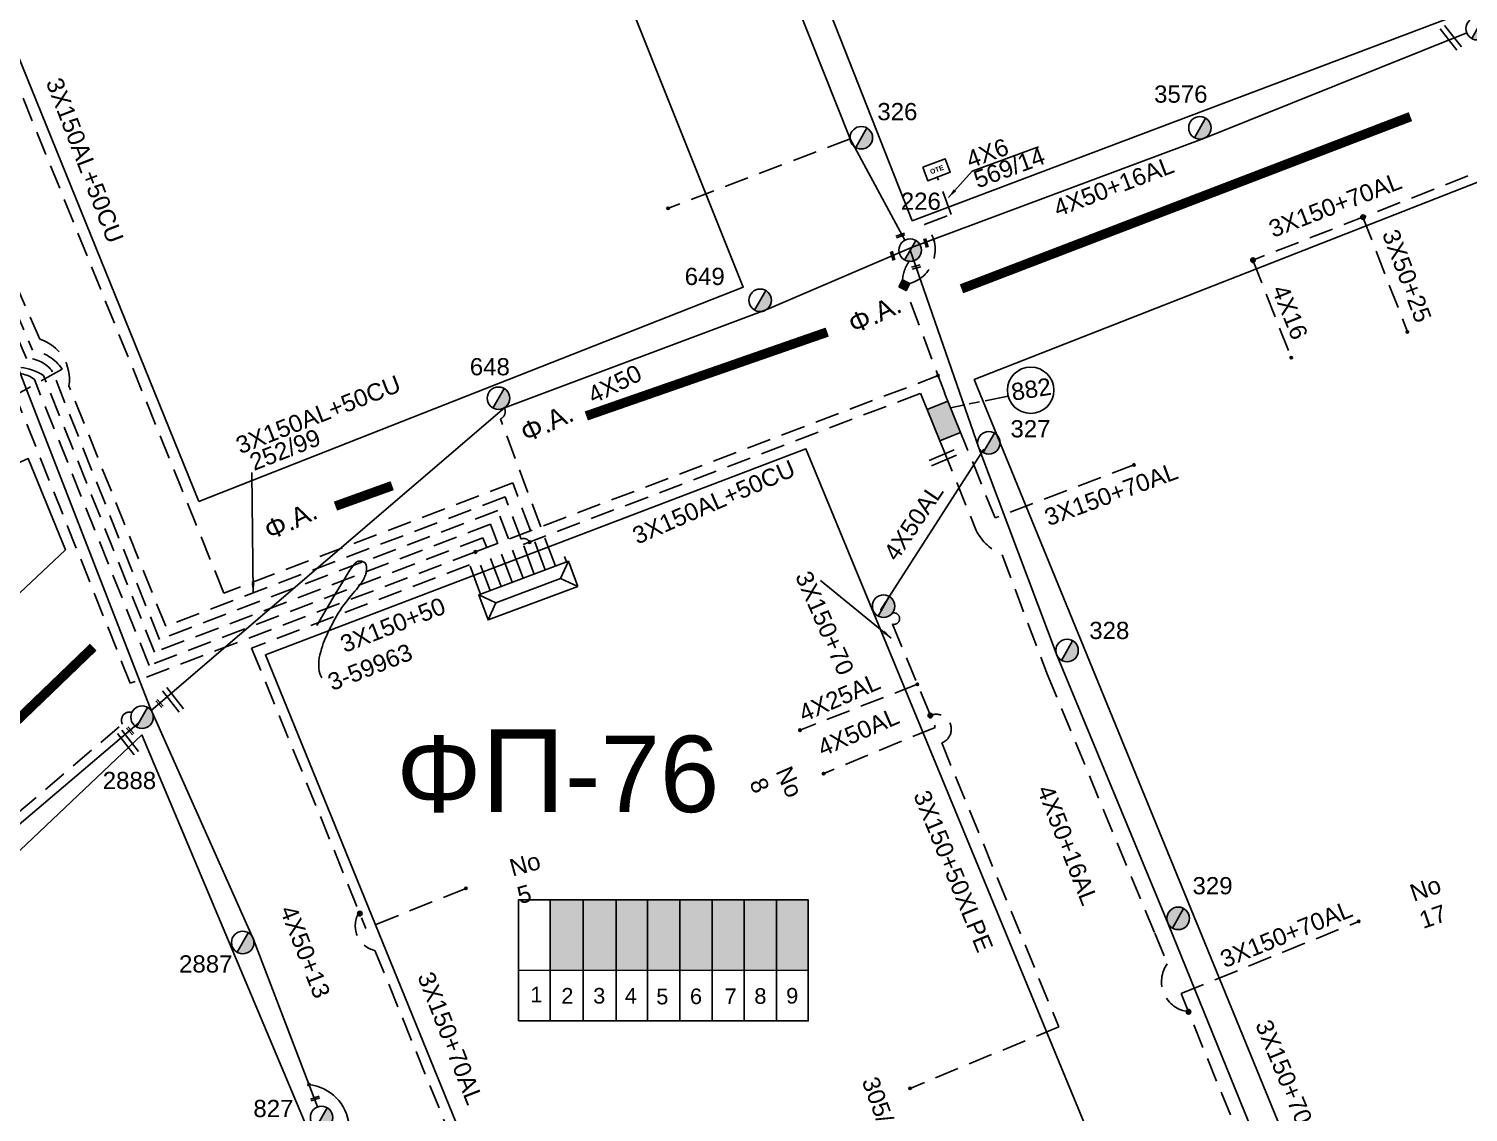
# Model space of a CAD drawing. Header units: millimetres. Extents: x 771 to 3391, y 686 to 1835.
# Drawn here: x 2489.1 to 2639.8, y 1271.5 to 1384.9 of the extents above; entities that cross this region are included whole.
import ezdxf

# ---------------------------------------------------------------- set-up
doc = ezdxf.new("R2010")
doc.units = ezdxf.units.MM
doc.linetypes.add('DASHED', pattern=[19.05, 12.7, -6.35])
for name, color, linetype in [('Link Box 4 Διευθύνσεων', 7, 'Continuous'), ('Pillar OTE', 7, 'Continuous'), ('Άγνωστα', 7, 'Continuous'), ('Γυμνά εναέρια ΧΤ (3Φ)   4x50CU', 7, 'Continuous'), ('Γυμνά εναέρια ΧΤ και ΦΟΠ (3Φ)   4x50+16AL', 7, 'Continuous'), ('Εναέρια παροχή ΧΤ 4x16', 7, 'SYN_LINE'), ('Επιγραφές - Σχήματα', 7, 'Continuous'), ('Καλώδια ΧΤ   3x150+50CU', 7, 'DASHED'), ('Καλώδια ΧΤ   3x150+70AL', 7, 'DASHED'), ('Καλώδια ΧΤ   3x150AL+50CU', 7, 'DASHED'), ('Μηχανική τομή', 7, 'Continuous'), ('Στύλος Ξύλινος', 7, 'Continuous'), ('Στύλος Ξύλινος @ 1', 7, 'Continuous'), ('Στύλος ΦΜ', 7, 'Continuous'), ('Στύλος ΦΜ @ 1', 7, 'Continuous'), ('Συνδέσεις', 7, 'Continuous'), ('Τομή', 7, 'Continuous'), ('Υποσταθμός πόλεως', 7, 'Continuous'), ('Υπόβαθρο ΔΕΗ', 7, 'Continuous'), ('Υπόγεια καλώδια Παροχών ΧΤ   4x16AL', 7, 'DASHED'), ('Υπόγεια καλώδια Παροχών ΧΤ   4x50AL', 7, 'DASHED'), ('Υπόγεια καλώδια Παροχών ΧΤ   4x6', 7, 'DASHED')]:
    doc.layers.add(name, color=color, linetype=linetype)
doc.styles.get("Standard").update_dxf_attribs({"font": 'ARIAL.TTF'})
doc.linetypes.add('SYN_LINE', pattern='A,0.5,-0.0001,["/\\/\\/\\/",Standard,S=0.1,R=0,X=0,Y=-0.05],-0.25', length=0.7501)
doc.dimstyles.new('ISO-25', dxfattribs={"dimtxt": 2.5, "dimasz": 2.5, "dimexe": 1.25, "dimexo": 0.625, "dimtad": 1, "dimtxsty": 'Standard', "dimcen": 2.5, "dimadec": 0, "dimazin": 0, "dimtfac": 1, "dimtmove": 0, "dimatfit": 3, "dimfxl": 1, "dimarcsym": 0})

# ---------------------------------------------------------------- blocks, each defined once
blk = doc.blocks.new('LINK BOX 4 ΑΝΑΧΩΡΗΣΕΩΝ')
at = {"layer": 'Link Box 4 Διευθύνσεων', "ltscale": 40}
blk.add_hatch(color=256, dxfattribs=at).paths.add_polyline_path([(-3.54, 0), (-3.54, -4.67), (3.54, -4.67), (3.54, 0)])
for p, q in [((-3.54, 0), (-5.33, 0)), ((5.33, 0), (3.54, 0)), ((-3.54, -4.67), (-5.33, -4.67)), ((5.33, -4.67), (3.54, -4.67))]:
    blk.add_line(p, q, dxfattribs=at)
blk.add_lwpolyline([(-3.54, -4.67), (-3.54, 0), (3.54, 0), (3.54, -4.67)], close=True, dxfattribs=at)
blk = doc.blocks.new('ΥΠΑΡΧΩΝ ΤΣΙΜΕΝΤΕΝΙΟΣ ΣΤΥΛΟΣ')
at = {"layer": 'Στύλος ΦΜ'}
blk.add_hatch(color=7, dxfattribs=at).paths.add_polyline_path([(-1.29, -2.28, 0.574793), (2.62, 0, 0.268822), (1.3, 2.27)])
at = {"layer": 'Στύλος ΦΜ', "color": 7}
blk.add_line((-1.29, -2.28), (1.3, 2.27), dxfattribs=at)
blk.add_circle((0, 0), 2.62, dxfattribs=at)
at = {"layer": 'Στύλος ΦΜ', "flags": 4}
for tag, p in [('ΑΡΙΘΜΟΣ', (-4.68, 8.05)), ('ΤΥΠΟΣ', (-4.91, 3.03))]:
    blk.add_attdef(tag, p, '', height=4, dxfattribs=at)
blk = doc.blocks.new('ΥΠΟΣΤΑΘΜΟΣ ΠΟΛΕΩΣ 9 ΑΝΑΧΩΡΗΣΕΩΝ')
at = {"layer": 'Υποσταθμός πόλεως', "ltscale": 40}
for p, q in [((-9.63, -2.82), (-9.63, -4)), ((-7.12, -2.82), (-7.12, -4)), ((-4.84, -2.82), (-4.84, -4)), ((-2.36, -2.82), (-2.36, -4)), ((0.09, -2.82), (0.09, -4)), ((2.55, -2.82), (2.55, -4)), ((5.02, -2.82), (5.02, -4)), ((7.48, -2.82), (7.48, -4)), ((9.61, -2.82), (9.61, -4))]:
    blk.add_line(p, q, dxfattribs=at)
blk.add_lwpolyline([(-10.02, 2.82), (10.02, 2.82), (10.02, -2.82), (-10.02, -2.82)], close=True, dxfattribs=at)
for points in [[(-7.21, 0), (-10.02, 2.82)], [(-10.02, -2.82), (-7.21, 0)], [(-7.21, 0), (7.21, 0)], [(7.21, 0), (10.02, 2.82)], [(10.02, -2.82), (7.21, 0)]]:
    blk.add_lwpolyline(points, dxfattribs=at)
at = {"layer": 'Υποσταθμός πόλεως', "linetype": 'SYN_LINE', "ltscale": 40, "flags": 1}
for tag, p in [('ΜΕΤΑΣΧΗΜΑΤΙΣΜΟΣ', (10.79, 1.71)), ('ΙΣΧΥΣ', (10.77, -1.08)), ('ΑΡΙΘΜΟΣ', (10.89, -3.8))]:
    blk.add_attdef(tag, p, '', height=1.8, dxfattribs=at)
blk = doc.blocks.new('_ΣΥΝΔΕΣΗ')
at = {"layer": 'Συνδέσεις', "linetype": 'SYN_LINE', "ltscale": 40}
blk.add_hatch(color=256, dxfattribs=at).paths.add_polyline_path([(0.5, -0.01, 1), (-0.5, -0.01, 1)])
at = {"layer": 'Συνδέσεις'}
blk.add_circle((0, -0.01), 0.5, dxfattribs=at)
blk = doc.blocks.new('ΜΗΧΑΝΙΚΗ ΤΟΜΗ')
at = {"layer": 'Μηχανική τομή', "ltscale": 40}
for p, q in [((-1.89, 0.78), (1.89, 0.78)), ((1.89, 0), (-1.89, 0))]:
    blk.add_line(p, q, dxfattribs=at)
blk = doc.blocks.new('ΤΟΜΗ')
at = {"layer": 'Τομή', "ltscale": 40}
for p, q in [((-5.68, 0), (5.68, 0)), ((5.68, -2.33), (-5.68, -2.33))]:
    blk.add_line(p, q, dxfattribs=at)
blk = doc.blocks.new('ΥΠΑΡΧΩΝ ΞΥΛΙΝΟΣ ΣΤΥΛΟΣ')
at = {"layer": 'Στύλος Ξύλινος'}
h = blk.add_hatch(color=7, dxfattribs=at)
h.paths.add_polyline_path([(-2.62, 0, 0.270008), (-1.29, -2.28), (1.3, 2.27, 0.576266)])
h.paths.add_polyline_path([(-1.29, -2.28, 0.574793), (2.62, 0, 0.268822), (1.3, 2.27)])
at = {"layer": 'Στύλος Ξύλινος', "color": 7}
blk.add_line((-1.29, -2.28), (1.3, 2.27), dxfattribs=at)
blk.add_circle((0, 0), 2.62, dxfattribs=at)
at = {"layer": 'Στύλος Ξύλινος', "flags": 4}
for tag, p in [('ΑΡΙΘΜΟΣ', (-4.91, 8.6)), ('ΤΥΠΟΣ', (-4.85, 3.39))]:
    blk.add_attdef(tag, p, '', height=4, dxfattribs=at)
blk = doc.blocks.new('TSONTA XT1')
at = {"ltscale": 40}
h = blk.add_hatch(color=256, dxfattribs=at)
h.dxf.hatch_style = 1
h.paths.add_polyline_path([(595.96, 2487.66), (597.07, 2488.77), (595.96, 2489.87), (594.85, 2488.77)])
blk.add_lwpolyline([(594.85, 2488.77), (595.96, 2489.87), (597.07, 2488.77), (595.96, 2487.66)], close=True, dxfattribs=at)
blk = doc.blocks.new('PILLAR ΟΤΕ')
at = {"layer": 'Pillar OTE', "ltscale": 40}
blk.add_lwpolyline([(-3.31, 2.02), (3.39, 2.02), (3.39, -1.99), (-3.31, -1.99)], close=True, dxfattribs=at)
at = {"layer": 'Pillar OTE', "insert": (-1.81, 0.71), "char_height": 1.3575, "width": 109.961, "attachment_point": 1}
blk.add_mtext('{\\fArial|b1|i0|c161|p34;OTE}', dxfattribs=at)

msp = doc.modelspace()

# ---------------------------------------------------------------- hatches: boundary and pattern name
at = {"layer": 'Καλώδια ΧΤ   3x150+50CU', "linetype": 'DASHED', "ltscale": 0.2}
h = msp.add_hatch(color=5, dxfattribs=at)
h.dxf.hatch_style = 1
h.paths.add_polyline_path([(2547.16578, 1293.72154), (2543.7259, 1293.72176), (2543.72544, 1286.36117), (2547.16531, 1286.35783)])
h = msp.add_hatch(color=6, dxfattribs=at)
h.dxf.hatch_style = 1
h.paths.add_polyline_path([(2550.60534, 1293.72133), (2547.16578, 1293.72154), (2547.16531, 1286.35783), (2550.60488, 1286.35449)])
h = msp.add_hatch(color=30, dxfattribs=at)
h.dxf.hatch_style = 1
h.paths.add_polyline_path([(2553.9029, 1293.72112), (2550.60534, 1293.72133), (2550.60488, 1286.35449), (2553.90244, 1286.35128)])
h = msp.add_hatch(color=85, dxfattribs=at)
h.dxf.hatch_style = 1
h.paths.add_polyline_path([(2557.2889, 1293.72091), (2553.9029, 1293.72112), (2553.90244, 1286.35128), (2557.28844, 1286.348)])
h = msp.add_hatch(color=62, dxfattribs=at)
h.dxf.hatch_style = 1
h.paths.add_polyline_path([(2560.68554, 1293.7207), (2557.2889, 1293.72091), (2557.28844, 1286.348), (2560.68508, 1286.3447)])
h = msp.add_hatch(color=133, dxfattribs=at)
h.dxf.hatch_style = 1
h.paths.add_polyline_path([(2564.02259, 1293.72049), (2560.68554, 1293.7207), (2560.68508, 1286.3447), (2564.02213, 1286.34146)])
h = msp.add_hatch(color=2, dxfattribs=at)
h.dxf.hatch_style = 1
h.paths.add_polyline_path([(2567.41097, 1293.72028), (2564.02259, 1293.72049), (2564.02213, 1286.34146), (2567.4105, 1286.33817)])
h = msp.add_hatch(color=151, dxfattribs=at)
h.dxf.hatch_style = 1
h.paths.add_polyline_path([(2570.73107, 1293.72007), (2567.41097, 1293.72028), (2567.4105, 1286.33817), (2570.7306, 1286.33494)])

# ---------------------------------------------------------------- linework, layer by layer
at = {"color": 85, "const_width": 1}
for points in [[(2586.76173, 1357.66412), (2633.75023, 1375.67998)], [(2547.49622, 1344.3637), (2572.71632, 1353.13968)], [(2521.2412, 1334.92512), (2527.18029, 1337.06696)], [(2480.13988, 1305.01309), (2495.89225, 1320.16938)]]:
    msp.add_lwpolyline(points, dxfattribs=at)
at = {"layer": 'Pillar OTE', "ltscale": 40}
for points in [[(2540.3972, 1281.08168), (2540.39799, 1293.72197), (2570.73107, 1293.72007), (2570.73027, 1281.05232), (2540.3972, 1281.08261)], [(2543.72511, 1281.07928), (2543.7259, 1293.72176)], [(2547.16498, 1281.07585), (2547.16578, 1293.72154)], [(2550.60455, 1281.07241), (2550.60534, 1293.72133)], [(2553.90211, 1281.06912), (2553.9029, 1293.72112)], [(2557.28811, 1281.06574), (2557.2889, 1293.72091)], [(2560.68475, 1281.06235), (2560.68554, 1293.7207)], [(2564.0218, 1281.05901), (2564.02259, 1293.72049)], [(2567.41017, 1281.05563), (2567.41097, 1293.72028)], [(2540.39753, 1286.3644), (2570.7306, 1286.33494)]]:
    msp.add_lwpolyline(points, dxfattribs=at)
at = {"layer": 'Άγνωστα', "color": 2, "linetype": 'DASHED', "ltscale": 0.2}
msp.add_lwpolyline([(2575.09948, 1373.34377), (2555.98205, 1366.06858)], dxfattribs=at)
at = {"layer": 'Άγνωστα', "color": 151, "linetype": 'DASHED', "ltscale": 0.2}
msp.add_lwpolyline([(2628.78412, 1365.16858), (2633.44256, 1353.14852)], dxfattribs=at)
at = {"layer": 'Άγνωστα'}
msp.add_lwpolyline([(2519.29545, 1322.44458), (2520.37616, 1324.28584), (2521.22439, 1325.71944), (2521.87158, 1326.80011), (2522.34913, 1327.58261), (2522.68846, 1328.12166), (2522.92099, 1328.472), (2523.07814, 1328.68837), (2523.19133, 1328.8255), (2523.28708, 1328.92944), (2523.37241, 1329.01134), (2523.44945, 1329.07367), (2523.52031, 1329.1189), (2523.58712, 1329.14948), (2523.652, 1329.16788), (2523.71709, 1329.17657), (2523.78451, 1329.17801), (2523.85573, 1329.17418), (2523.92972, 1329.16522), (2524.00477, 1329.15078), (2524.0792, 1329.13052), (2524.15131, 1329.1041), (2524.21942, 1329.07117), (2524.28182, 1329.03139), (2524.33684, 1328.98441), (2524.38315, 1328.93002), (2524.42094, 1328.8685), (2524.45076, 1328.80027), (2524.47318, 1328.72573), (2524.48876, 1328.64529), (2524.49805, 1328.55937), (2524.50162, 1328.46837), (2524.50002, 1328.37271), (2524.49363, 1328.27273), (2524.48205, 1328.16856), (2524.46471, 1328.06028), (2524.44102, 1327.94795), (2524.4104, 1327.83164), (2524.37228, 1327.71142), (2524.32607, 1327.58736), (2524.2712, 1327.45953), (2524.20706, 1327.32781), (2524.13294, 1327.1914), (2524.04813, 1327.04929), (2523.9519, 1326.90051), (2523.84352, 1326.74404), (2523.72227, 1326.5789), (2523.58743, 1326.40409), (2523.43827, 1326.21863), (2523.2746, 1326.02166), (2523.09841, 1325.81296), (2522.91224, 1325.59245), (2522.7186, 1325.36006), (2522.52003, 1325.11571), (2522.31906, 1324.85932), (2522.1182, 1324.59081), (2521.92, 1324.31011), (2521.72664, 1324.01767), (2521.53894, 1323.71606), (2521.3574, 1323.40839), (2521.18251, 1323.09776), (2521.01474, 1322.78728), (2520.85459, 1322.48003), (2520.70256, 1322.17914), (2520.55911, 1321.88769), (2520.42459, 1321.60766), (2520.29867, 1321.33644), (2520.18088, 1321.07031), (2520.07074, 1320.80552), (2519.96778, 1320.53835), (2519.87151, 1320.26505), (2519.78146, 1319.9819), (2519.69716, 1319.68515), (2519.61935, 1319.37223), (2519.55375, 1319.04512), (2519.5073, 1318.70699), (2519.48693, 1318.36099), (2519.4996, 1318.01026), (2519.55223, 1317.65796), (2519.65178, 1317.30724), (2519.80518, 1316.96125)], dxfattribs=at)
at = {"layer": 'Άγνωστα', "color": 30, "linetype": 'DASHED', "ltscale": 0.2}
msp.add_lwpolyline([(2582.14868, 1316.29552), (2569.77938, 1311.4568)], dxfattribs=at)
at = {"layer": 'Γυμνά εναέρια ΧΤ (3Φ)   4x50CU', "color": 30, "linetype": 'Continuous', "ltscale": 0.2}
msp.add_lwpolyline([(2589.08481, 1340.89205), (2578.30062, 1324.03153)], dxfattribs=at)
at = {"layer": 'Γυμνά εναέρια ΧΤ και ΦΟΠ (3Φ)   4x50+16AL', "color": 2, "linetype": 'Continuous', "ltscale": 0.2}
msp.add_lwpolyline([(2602.96481, 1476.95556), (2576.59867, 1471.60622), (2541.80689, 1461.34522), (2545.38296, 1449.77876), (2553.53877, 1427.87228), (2563.96207, 1401.44219), (2575.09948, 1373.34377), (2580.82698, 1362.74188)], dxfattribs=at)
at = {"layer": 'Γυμνά εναέρια ΧΤ και ΦΟΠ (3Φ)   4x50+16AL', "color": 1, "linetype": 'Continuous', "ltscale": 0.2}
msp.add_lwpolyline([(2469.48022, 1392.45153), (2487.34351, 1351.18119), (2501.77378, 1314.00973), (2512.67454, 1289.56274), (2519.37069, 1272.05904)], dxfattribs=at)
at = {"layer": 'Γυμνά εναέρια ΧΤ και ΦΟΠ (3Φ)   4x50+16AL', "color": 30, "linetype": 'Continuous', "ltscale": 0.2}
for points in [[(2501.95903, 1313.52571), (2538.92125, 1345.21245), (2566.38316, 1355.50503), (2581.54216, 1361.97295), (2612.2137, 1373.43632), (2639.65175, 1384.45107)], [(2581.38905, 1361.70436), (2588.57234, 1341.01778), (2596.76646, 1319.26707), (2608.39651, 1291.22922), (2620.52943, 1261.33935), (2631.34436, 1237.70586)]]:
    msp.add_lwpolyline(points, dxfattribs=at)
at = {"layer": 'Γυμνά εναέρια ΧΤ και ΦΟΠ (3Φ)   4x50+16AL', "color": 151, "linetype": 'Continuous', "ltscale": 0.2}
msp.add_lwpolyline([(2405.45113, 1222.98994), (2430.75368, 1247.96206), (2457.80628, 1273.70047), (2479.93959, 1294.6663), (2500.6861, 1312.28944)], dxfattribs=at)
at = {"layer": 'Καλώδια ΧΤ   3x150+50CU', "color": 85, "linetype": 'DASHED', "ltscale": 0.2}
msp.add_lwpolyline([(2542.98637, 1328.80733), (2539.79315, 1337.35611), (2509.57101, 1325.82227), (2477.02049, 1406.02272, -0.983541585), (2474.75472, 1411.60531), (2472.72311, 1416.61094, -0.856852694), (2471.96595, 1418.47649)], format="xyb", dxfattribs=at)
at = {"layer": 'Καλώδια ΧΤ   3x150+50CU', "color": 5, "linetype": 'DASHED', "ltscale": 0.2}
msp.add_lwpolyline([(2541.56103, 1331.15852, 0.416828495), (2540.66372, 1331.47203), (2539.00585, 1335.91041), (2503.47146, 1322.34922), (2493.35337, 1347.51657, 0.373023443), (2490.287, 1352.38352), (2486.75809, 1360.5365, 0.216204894), (2484.47196, 1360.62218), (2470.97897, 1391.79561, 0.543432331), (2468.02803, 1396.58566)], format="xyb", dxfattribs=at)
at = {"layer": 'Καλώδια ΧΤ   3x150+50CU', "color": 6, "linetype": 'DASHED', "ltscale": 0.2}
msp.add_lwpolyline([(2585.0029, 1346.74076), (2580.58432, 1358.51736, -0.140317752), (2581.33745, 1360.62874)], format="xyb", dxfattribs=at)
at = {"layer": 'Καλώδια ΧΤ   3x150+50CU', "color": 133, "linetype": 'DASHED', "ltscale": 0.2}
msp.add_lwpolyline([(2540.67705, 1327.94473), (2538.23779, 1334.47502), (2502.81274, 1320.96929), (2491.63929, 1348.99201, 0.245888741), (2488.90368, 1350.38336), (2485.22177, 1358.88984, -0.348902921), (2486.08761, 1359.20106), (2489.53453, 1351.23749, -0.201461996), (2492.65227, 1349.26045), (2472.94636, 1338.415), (2434.16097, 1321.42945)], format="xyb", dxfattribs=at)
at = {"layer": 'Καλώδια ΧΤ   3x150+50CU', "color": 62, "linetype": 'DASHED', "ltscale": 0.2}
msp.add_lwpolyline([(2538.36823, 1327.08232), (2536.68345, 1331.59277), (2501.74457, 1318.26282), (2489.73239, 1348.15895, 0.300387582), (2486.98438, 1348.52612), (2471.99928, 1340.33646), (2437.41953, 1325.16184), (2431.18002, 1339.2934)], format="xyb", dxfattribs=at)
at = {"layer": 'Καλώδια ΧΤ   3x150+50CU', "color": 2, "linetype": 'DASHED', "ltscale": 0.2}
msp.add_lwpolyline([(2539.52384, 1327.51397), (2537.46373, 1333.02935), (2502.31549, 1319.62891), (2490.67435, 1348.60407, 0.228170816), (2485.80822, 1349.15777), (2471.52574, 1341.29719), (2439.08902, 1327.09195), (2433.305, 1340.19192)], format="xyb", dxfattribs=at)
at = {"layer": 'Καλώδια ΧΤ   3x150+50CU', "color": 6, "linetype": 'DASHED', "ltscale": 0.2}
for points in [[(2535.89632, 1330.14649), (2584.31209, 1348.58194)], [(2537.31854, 1326.37355), (2535.89632, 1330.14649), (2499.76447, 1316.38844), (2487.31439, 1347.54286), (2472.47282, 1339.37573), (2435.71011, 1323.27599), (2428.65515, 1339.38552)]]:
    msp.add_lwpolyline(points, dxfattribs=at)
at = {"layer": 'Καλώδια ΧΤ   3x150+50CU', "color": 5, "linetype": 'DASHED', "ltscale": 0.2}
msp.add_lwpolyline([(2541.82158, 1328.37225), (2540.89832, 1330.90618), (2540.89832, 1330.90618), (2582.48497, 1346.74128), (2582.83919, 1345.86556)], dxfattribs=at)
at = {"layer": 'Καλώδια ΧΤ   3x150+50CU', "color": 30, "linetype": 'DASHED', "ltscale": 0.2}
for points in [[(2544.05304, 1329.20577), (2538.50475, 1344.05947, 0.442698618), (2538.92125, 1345.21245)], [(2583.50488, 1313.01268, -1.028806628), (2584.6911, 1310.14127), (2596.96046, 1280.44171), (2581.37946, 1274.00495), (2581.37946, 1274.00495)]]:
    msp.add_lwpolyline(points, format="xyb", dxfattribs=at)
at = {"layer": 'Καλώδια ΧΤ   3x150+50CU', "color": 173, "linetype": 'DASHED', "ltscale": 0.2}
msp.add_lwpolyline([(2584.8372, 1340.92596), (2588.29605, 1332.37483, 0.171614857), (2591.03202, 1329.81258), (2595.75552, 1317.27439), (2607.00424, 1290.22731), (2608.29845, 1287.04048, 0.573341221), (2610.52321, 1282.02538)], format="xyb", dxfattribs=at)
at = {"layer": 'Καλώδια ΧΤ   3x150+50CU', "color": 151, "linetype": 'DASHED', "ltscale": 0.2}
msp.add_lwpolyline([(2536.21647, 1326.27857), (2535.28615, 1328.76921), (2512.46939, 1320.08119), (2524.42986, 1290.74203)], dxfattribs=at)
at = {"layer": 'Καλώδια ΧΤ   3x150+50CU', "color": 1, "linetype": 'DASHED', "ltscale": 0.2}
msp.add_lwpolyline([(2424.96247, 1222.27278), (2430.0242, 1227.09735), (2419.44223, 1238.20334), (2430.05775, 1248.68024), (2457.21988, 1274.52243), (2479.26342, 1295.40321), (2498.95043, 1312.12713, -0.67448404), (2499.93285, 1313.34404)], format="xyb", dxfattribs=at)
at = {"layer": 'Καλώδια ΧΤ   3x150+70AL', "color": 151, "linetype": 'DASHED', "ltscale": 0.2}
msp.add_lwpolyline([(2646.86816, 1372.25432), (2617.27082, 1360.6574)], dxfattribs=at)
at = {"layer": 'Καλώδια ΧΤ   3x150+70AL', "color": 6, "ltscale": 0.2}
msp.add_lwpolyline([(2604.91422, 1339.28795), (2590.27892, 1333.69341), (2587.00091, 1341.80116)], dxfattribs=at)
at = {"layer": 'Καλώδια ΧΤ   3x150+70AL', "color": 30, "linetype": 'DASHED', "ltscale": 0.2}
msp.add_lwpolyline([(2579.54926, 1323.73655, -1.26018235), (2579.5581, 1322.56637), (2584.01586, 1311.77577)], format="xyb", dxfattribs=at)
at = {"layer": 'Καλώδια ΧΤ   3x150+70AL', "color": 151, "linetype": 'DASHED', "ltscale": 0.2}
msp.add_lwpolyline([(2523.73726, 1292.44097, 0.518596037), (2525.37285, 1288.42886), (2540.65867, 1250.93261)], format="xyb", dxfattribs=at)
at = {"layer": 'Καλώδια ΧΤ   3x150+70AL', "color": 173, "linetype": 'DASHED', "ltscale": 0.2}
msp.add_lwpolyline([(2630.69299, 1236.92511, -0.478537247), (2629.71943, 1237.66142), (2619.20232, 1260.6441), (2609.75122, 1283.92722), (2628.34108, 1291.47323)], format="xyb", dxfattribs=at)
at = {"layer": 'Καλώδια ΧΤ   3x150AL+50CU', "color": 151, "ltscale": 0.2}
msp.add_lwpolyline([(2534.90326, 1294.9311), (2524.42986, 1290.74203)], dxfattribs=at)
at = {"layer": 'Υπόβαθρο ΔΕΗ'}
for points in [[(2543.79105, 1460.73812), (2581.59343, 1364.78589)], [(2506.95058, 1335.39902), (2563.91464, 1357.82575), (2525.60008, 1453.65083), (2468.35325, 1430.49809), (2506.95058, 1335.39902)], [(2581.59343, 1364.78589), (2638.13717, 1386.12112)], [(2587.87172, 1369.97822), (2594.83417, 1372.50658)], [(2632.82311, 1238.96539), (2685.77033, 1262.32129), (2644.27065, 1370.18351), (2588.10185, 1348.17528), (2632.82311, 1238.96539)], [(2587.12718, 1345.527), (2585.61762, 1345.22099)], [(2588.63673, 1345.833), (2587.55942, 1345.61462)], [(2591.65584, 1346.44501), (2589.23954, 1345.9552)], [(2559.66878, 1207.13428), (2615.66644, 1231.52626), (2570.47588, 1340.91583), (2513.91141, 1319.37757), (2559.66878, 1207.13428)], [(2312.10627, 1259.52834), (2489.06779, 1339.92554), (2492.97433, 1330.3508), (2372.43364, 1216.87923), (2351.68239, 1216.64469), (2312.10627, 1259.52834)]]:
    msp.add_lwpolyline(points, dxfattribs=at)
msp.add_lwpolyline([(2500.9702, 1310.99597), (2518.01634, 1270.53085), (2487.90811, 1242.85462), (2437.23991, 1192.51507), (2422.06741, 1192.85066), (2406.23542, 1209.44493), (2405.86997, 1220.91199)], close=True, dxfattribs=at)
msp.add_circle((2594.00581, 1347.04897), 2.42634, dxfattribs=at)
msp.add_arc((2517.94703, 1269.68316), 4.74243, 287.5143232, 83.5873654, dxfattribs=at)
at = {"layer": 'Υπόγεια καλώδια Παροχών ΧΤ   4x16AL', "color": 151, "linetype": 'DASHED', "ltscale": 0.2}
msp.add_lwpolyline([(2617.27082, 1360.6574), (2621.27001, 1350.45078)], dxfattribs=at)
at = {"layer": 'Υπόγεια καλώδια Παροχών ΧΤ   4x50AL', "color": 30, "linetype": 'DASHED', "ltscale": 0.2}
msp.add_lwpolyline([(2584.01586, 1311.77577), (2572.27569, 1306.92572)], dxfattribs=at)
at = {"layer": 'Υπόγεια καλώδια Παροχών ΧΤ   4x6', "color": 6, "linetype": 'DASHED', "ltscale": 0.2}
msp.add_lwpolyline([(2581.34404, 1358.22918, 0.580005673), (2582.88454, 1364.39805), (2585.69138, 1365.45714), (2584.19952, 1369.41095)], format="xyb", dxfattribs=at)

# ---------------------------------------------------------------- block references
at = {"layer": 'Link Box 4 Διευθύνσεων', "xscale": 0.4999999999999998, "yscale": 0.4999999999999998, "zscale": 0.4999999999999998, "rotation": 292.0228080263789}
msp.add_blockref('LINK BOX 4 ΑΝΑΧΩΡΗΣΕΩΝ', (2586.0019, 1344.27096), dxfattribs=at)
at = {"layer": 'Pillar OTE', "xscale": 0.375, "yscale": 0.375, "zscale": 0.375, "rotation": 20.67262070085341}
msp.add_blockref('PILLAR ΟΤΕ', (2584.13817, 1370.10764), dxfattribs=at)
at = {"layer": 'Μηχανική τομή'}
for p, xscale, yscale, zscale, rotation in [((2580.40287, 1363.15285), 0.25, 0.25, 0.25, 19.16884501779563), ((2582.95267, 1362.43845), 0.2500000000002005, 0.2500000000002005, 0.2500000000002005, 286.4757143628348), ((2579.46813, 1361.08802), 0.2500000000002005, 0.2500000000002005, 0.2500000000002005, 286.4757143628348), ((2582.04421, 1359.85402), 0.2499999999999681, 0.2499999999999681, 0.2499999999999681, 15.06223123656838), ((2502.76143, 1314.21358), 0.2500000000001928, 0.2500000000001928, 0.2500000000001928, 312.6268794242704), ((2499.68024, 1311.35395), 0.2500000000001928, 0.2500000000001928, 0.2500000000001928, 312.6268794242704), ((2519.15689, 1272.85314), 0.25, 0.25, 0.25, 19.94335245243033)]:
    msp.add_blockref('ΜΗΧΑΝΙΚΗ ΤΟΜΗ', p, dxfattribs=dict(at, xscale=xscale, yscale=yscale, zscale=zscale, rotation=rotation))
at = {"layer": 'Στύλος Ξύλινος @ 1', "ltscale": 40}
ref = msp.add_blockref('ΥΠΑΡΧΩΝ ΞΥΛΙΝΟΣ ΣΤΥΛΟΣ', (2609.43184, 1291.79068), dxfattribs=dict(at, xscale=0.4499999999998181, yscale=0.4499999999998181, zscale=0.4499999999998181))
ref.add_attrib('ΤΥΠΟΣ', '329', (2610.94137, 1294.31112), dxfattribs={"layer": 'Στύλος Ξύλινος', "height": 1.8, "flags": 4})
at = {"layer": 'Στύλος ΦΜ @ 1', "ltscale": 40}
ref = msp.add_blockref('ΥΠΑΡΧΩΝ ΤΣΙΜΕΝΤΕΝΙΟΣ ΣΤΥΛΟΣ', (2640.74474, 1384.88984), dxfattribs=dict(at, xscale=0.4499999999998181, yscale=0.4499999999998181, zscale=0.4499999999998181))
ref.add_attrib('ΤΥΠΟΣ', '312', (2632.23232, 1386.73439), dxfattribs={"layer": 'Στύλος ΦΜ', "height": 1.8, "flags": 4})
ref = msp.add_blockref('ΥΠΑΡΧΩΝ ΤΣΙΜΕΝΤΕΝΙΟΣ ΣΤΥΛΟΣ', (2611.7209, 1374.50603), dxfattribs=dict(at, xscale=0.4499999999998181, yscale=0.4499999999998181, zscale=0.4499999999998181))
ref.add_attrib('ΤΥΠΟΣ', '3576', (2606.92231, 1377.14171), dxfattribs={"layer": 'Στύλος ΦΜ', "height": 1.8, "flags": 4})
ref = msp.add_blockref('ΥΠΑΡΧΩΝ ΤΣΙΜΕΝΤΕΝΙΟΣ ΣΤΥΛΟΣ', (2576.27902, 1373.47615), dxfattribs=dict(at, xscale=0.4499999999998181, yscale=0.4499999999998181, zscale=0.4499999999998181))
ref.add_attrib('ΤΥΠΟΣ', '326', (2577.95703, 1375.30834), dxfattribs={"layer": 'Στύλος ΦΜ', "height": 1.8, "flags": 4})
ref = msp.add_blockref('ΥΠΑΡΧΩΝ ΤΣΙΜΕΝΤΕΝΙΟΣ ΣΤΥΛΟΣ', (2581.38678, 1361.70565), dxfattribs=dict(at, xscale=0.4499999999998181, yscale=0.4499999999998181, zscale=0.4499999999998181))
ref.add_attrib('ΤΥΠΟΣ', '226', (2580.40969, 1365.93144), dxfattribs={"layer": 'Στύλος ΦΜ', "height": 1.8, "flags": 4})
ref = msp.add_blockref('ΥΠΑΡΧΩΝ ΤΣΙΜΕΝΤΕΝΙΟΣ ΣΤΥΛΟΣ', (2565.69709, 1356.46235), dxfattribs=dict(at, xscale=0.4499999999998181, yscale=0.4499999999998181, zscale=0.4499999999998181))
ref.add_attrib('ΤΥΠΟΣ', '649', (2557.7916, 1358.06209), dxfattribs={"layer": 'Στύλος ΦΜ', "height": 1.8, "flags": 4})
ref = msp.add_blockref('ΥΠΑΡΧΩΝ ΤΣΙΜΕΝΤΕΝΙΟΣ ΣΤΥΛΟΣ', (2538.29684, 1346.21108), dxfattribs=dict(at, xscale=0.4499999999998181, yscale=0.4499999999998181, zscale=0.4499999999998181))
ref.add_attrib('ΤΥΠΟΣ', '648', (2535.3019, 1348.61503), dxfattribs={"layer": 'Στύλος ΦΜ', "height": 1.8, "flags": 4})
ref = msp.add_blockref('ΥΠΑΡΧΩΝ ΤΣΙΜΕΝΤΕΝΙΟΣ ΣΤΥΛΟΣ', (2589.6205, 1341.5549), dxfattribs=dict(at, xscale=0.4499999999998181, yscale=0.4499999999998181, zscale=0.4499999999998181))
ref.add_attrib('ΤΥΠΟΣ', '327', (2591.88464, 1342.12148), dxfattribs={"layer": 'Στύλος ΦΜ', "height": 1.8, "flags": 4})
at = {"layer": 'Στύλος ΦΜ @ 1', "ltscale": 40, "xscale": 0.4499999999998181, "yscale": 0.4499999999998181, "zscale": 0.4499999999998181}
msp.add_blockref('ΥΠΑΡΧΩΝ ΤΣΙΜΕΝΤΕΝΙΟΣ ΣΤΥΛΟΣ', (2578.6129, 1324.45096), dxfattribs=at)
at = {"layer": 'Στύλος ΦΜ @ 1', "ltscale": 40}
ref = msp.add_blockref('ΥΠΑΡΧΩΝ ΤΣΙΜΕΝΤΕΝΙΟΣ ΣΤΥΛΟΣ', (2597.81071, 1319.81177), dxfattribs=dict(at, xscale=0.4499999999998181, yscale=0.4499999999998181, zscale=0.4499999999998181))
ref.add_attrib('ΤΥΠΟΣ', '328', (2600.13596, 1321.01993), dxfattribs={"layer": 'Στύλος ΦΜ', "height": 1.8, "flags": 4})
ref = msp.add_blockref('ΥΠΑΡΧΩΝ ΤΣΙΜΕΝΤΕΝΙΟΣ ΣΤΥΛΟΣ', (2500.99896, 1312.8435), dxfattribs=dict(at, xscale=0.4499999999998181, yscale=0.4499999999998181, zscale=0.4499999999998181))
ref.add_attrib('ΤΥΠΟΣ', '2888', (2496.88374, 1305.31908), dxfattribs={"layer": 'Στύλος ΦΜ', "height": 1.8, "flags": 4})
ref = msp.add_blockref('ΥΠΑΡΧΩΝ ΤΣΙΜΕΝΤΕΝΙΟΣ ΣΤΥΛΟΣ', (2511.53499, 1289.26513), dxfattribs=dict(at, xscale=0.4499999999998181, yscale=0.4499999999998181, zscale=0.4499999999998181))
ref.add_attrib('ΤΥΠΟΣ', '2887', (2504.87117, 1286.12547), dxfattribs={"layer": 'Στύλος ΦΜ', "height": 1.8, "flags": 4})
ref = msp.add_blockref('ΥΠΑΡΧΩΝ ΤΣΙΜΕΝΤΕΝΙΟΣ ΣΤΥΛΟΣ', (2519.79151, 1270.95902), dxfattribs=dict(at, xscale=0.4499999999998181, yscale=0.4499999999998181, zscale=0.4499999999998181))
ref.add_attrib('ΤΥΠΟΣ', '827', (2512.64941, 1270.99794), dxfattribs={"layer": 'Στύλος ΦΜ', "height": 1.8, "flags": 4})
at = {"layer": 'Συνδέσεις'}
for p, xscale, yscale, zscale in [((2556.06172, 1366.09889), 0.25, 0.25, 0.25), ((2628.78412, 1365.16858), 0.4777242751394019, 0.4777242751394019, 0.4777242751394019), ((2617.27427, 1360.65875), 0.4777242751394019, 0.4777242751394019, 0.4777242751394019), ((2633.44256, 1353.14852), 0.25, 0.25, 0.25), ((2621.27001, 1350.45078), 0.25, 0.25, 0.25), ((2584.31209, 1348.58194), 0.25, 0.25, 0.25), ((2604.80709, 1339.24699), 0.25, 0.25, 0.25), ((2535.89632, 1330.14649), 0.25, 0.25, 0.25), ((2541.56103, 1331.15852), 0.25, 0.25, 0.25), ((2582.14868, 1316.29552), 0.25, 0.25, 0.25), ((2583.50534, 1313.01157), 0.4777242751394019, 0.4777242751394019, 0.4777242751394019), ((2569.85515, 1311.48644), 0.25, 0.25, 0.25), ((2572.3239, 1306.94563), 0.25, 0.25, 0.25), ((2534.90326, 1294.9311), 0.25, 0.25, 0.25), ((2523.79595, 1292.29701), 0.4777242751394019, 0.4777242751394019, 0.4777242751394019), ((2628.34108, 1291.47323), 0.25, 0.25, 0.25), ((2610.52321, 1282.02538), 0.4777242751394019, 0.4777242751394019, 0.4777242751394019), ((2518.47726, 1274.38113), 0.25, 0.25, 0.25), ((2581.37946, 1274.00495), 0.25, 0.25, 0.25)]:
    msp.add_blockref('_ΣΥΝΔΕΣΗ', p, dxfattribs=dict(at, xscale=xscale, yscale=yscale, zscale=zscale))
at = {"layer": 'Συνδέσεις', "xscale": 0.5332442132202057, "yscale": 0.5332442132202057, "zscale": 0.5332442132202057, "rotation": 18.00675330208547}
msp.add_blockref('TSONTA XT1', (2688.80689, -2.30954), dxfattribs=at)
at = {"layer": 'Τομή'}
for p, xscale, yscale, zscale, rotation in [((2638.20157, 1384.11191), 0.2499999999999669, 0.2499999999999669, 0.2499999999999669, 308.1680509152084), ((2584.70021, 1340.24675), 0.2499999999999535, 0.2499999999999535, 0.2499999999999535, 22.92285824507862), ((2504.46998, 1314.83669), 0.2499999999999669, 0.2499999999999669, 0.2499999999999669, 308.1680509152084), ((2499.75975, 1310.36826), 0.2499999999999669, 0.2499999999999669, 0.2499999999999669, 308.1680509152084)]:
    msp.add_blockref('ΤΟΜΗ', p, dxfattribs=dict(at, xscale=xscale, yscale=yscale, zscale=zscale, rotation=rotation))
at = {"layer": 'Υποσταθμός πόλεως', "xscale": 0.4999999999999999, "yscale": 0.4999999999999999, "zscale": 0.4999999999999999, "rotation": 200.4821559904909}
msp.add_blockref('ΥΠΟΣΤΑΘΜΟΣ ΠΟΛΕΩΣ 9 ΑΝΑΧΩΡΗΣΕΩΝ', (2541.41812, 1326.08551), dxfattribs=at)

# ---------------------------------------------------------------- texts
at = {"ltscale": 30, "char_height": 1.63441, "width": 11.2572904, "attachment_point": 1}
for s, insert in [('1', (2541.64336, 1284.643)), ('2', (2544.88183, 1284.50954)), ('3', (2548.21241, 1284.50954)), ('4', (2551.51592, 1284.50954)), ('5', (2554.81943, 1284.42836)), ('6', (2558.33956, 1284.45542)), ('7', (2561.96801, 1284.45542)), ('8', (2565.08196, 1284.48248)), ('9', (2568.41255, 1284.50954))]:
    msp.add_mtext(s, dxfattribs=dict(at, insert=insert))
at = {"layer": 'Άγνωστα', "color": 7, "char_height": 1.8, "attachment_point": 1}
for s, insert, rotation in [('4Χ6', (2587.05437, 1371.94072), 20.2094517), ('569/14', (2587.83767, 1369.85304), 20.2094517), ('3X50+25', (2632.4401, 1364.07766), 290.7066723), ('4X50', (2547.43713, 1347.19378), 26.6279846), ('882', (2591.84955, 1347.72368), 9.0165632), ('4X25AL', (2569.52294, 1313.95801), 23.5861875), ('3X150+50XLPE', (2583.36395, 1305.39152), 292.1548967), ('4X50+13', (2517.07478, 1293.3431), 291.3321964), ('305/09', (2577.99556, 1275.4087), 290.0859057)]:
    msp.add_mtext_dynamic_manual_height_columns(s, width=1.8, gutter_width=12.5, heights=[0.04535], dxfattribs=dict(at, insert=insert, rotation=rotation))
at = {"layer": 'Άγνωστα', "color": 7}
note = msp.add_mtext_dynamic_manual_height_columns('No ', width=1.8, gutter_width=1.74472, heights=[0.04535, 0], dxfattribs=dict(at, insert=(2567.51112, 1311.15383), char_height=1.8, attachment_point=1, rotation=293.5861875))
for column, words in zip(note.columns.linked_columns, ['8']):
    column.text = words
note = msp.add_mtext_dynamic_manual_height_columns('No ', width=1.8, gutter_width=1.60279, heights=[0.04535, 0], dxfattribs=dict(at, insert=(2536.00802, 1296.99475), char_height=1.8, attachment_point=1, rotation=15.3744418))
for column, words in zip(note.columns.linked_columns, ['5']):
    column.text = words
note = msp.add_mtext_dynamic_manual_height_columns('No ', width=1.8, gutter_width=1.77578, heights=[0.04535, 0], dxfattribs=dict(at, insert=(2630.12631, 1294.05194), char_height=1.8, attachment_point=1, rotation=18.9827874))
for column, words in zip(note.columns.linked_columns, ['17']):
    column.text = words
at = {"layer": 'Γυμνά εναέρια ΧΤ και ΦΟΠ (3Φ)   4x50+16AL', "color": 7, "insert": (2596.31825, 1305.93402), "char_height": 1.8, "attachment_point": 1, "rotation": 291.3321964}
msp.add_mtext_dynamic_manual_height_columns('4X50+16AL', width=1.8, gutter_width=12.5, heights=[0.04535], dxfattribs=at)
at = {"layer": 'Εναέρια παροχή ΧΤ 4x16', "color": 7, "insert": (2620.88408, 1358.27777), "char_height": 1.8, "attachment_point": 1, "rotation": 292.0011459}
msp.add_mtext_dynamic_manual_height_columns('4X16', width=1.8, gutter_width=12.5, heights=[0.04535], dxfattribs=at)
at = {"layer": 'Επιγραφές - Σχήματα', "color": 85, "linetype": 'Continuous', "char_height": 2.019182, "width": 8.1175664, "attachment_point": 1, "rotation": 25.1171708}
for insert in [(2574.66966, 1354.72516), (2540.35996, 1343.3552), (2513.54278, 1333.13647)]:
    msp.add_mtext('Φ.Α.', dxfattribs=dict(at, insert=insert))
at = {"layer": 'Καλώδια ΧΤ   3x150+70AL', "color": 7, "char_height": 1.8, "attachment_point": 1}
for s, insert, rotation in [('4X50+16AL', (2596.20152, 1366.85125), 21.0163732), ('3X150+70AL', (2618.72681, 1364.66956), 21.0163732), ('3X150+70AL', (2595.25399, 1334.5089), 20.1919529), ('3X150+70', (2570.97579, 1328.33846), 293.5861875), ('3X150+70AL', (2613.63747, 1288.24492), 22.0054939), ('3X150+70AL', (2531.47133, 1286.39275), 291.1582816), ('3X150+70AL', (2619.14408, 1281.39196), 292.4449442)]:
    msp.add_mtext_dynamic_manual_height_columns(s, width=1.8, gutter_width=12.5, heights=[0.04535], dxfattribs=dict(at, insert=insert, rotation=rotation))
at = {"layer": 'Καλώδια ΧΤ   3x150AL+50CU', "color": 7, "char_height": 1.8, "attachment_point": 1}
for s, insert, rotation in [('3X150AL+50CU', (2492.58006, 1379.94062), 291.0442302), ('3X150AL+50CU', (2510.61887, 1342.01986), 21.4364462), ('252/99', (2512.05349, 1340.27239), 21.4364462), ('3X150AL+50CU', (2552.11488, 1332.53583), 23.5861875), ('3X150+50', (2521.54379, 1321.22604), 21.4364462), ('3-59963', (2520.23488, 1317.24781), 21.4364462)]:
    msp.add_mtext_dynamic_manual_height_columns(s, width=1.8, gutter_width=12.5, heights=[0.04535], dxfattribs=dict(at, insert=insert, rotation=rotation))
at = {"layer": 'Υπόβαθρο ΔΕΗ', "insert": (2527.60641, 1311.57349), "char_height": 8, "attachment_point": 1}
msp.add_mtext_dynamic_manual_height_columns('Φ{\\H1.0833x;Π}-76', width=84.657329, gutter_width=12.5, heights=[0], dxfattribs=at)
at = {"layer": 'Υπόγεια καλώδια Παροχών ΧΤ   4x50AL', "color": 7, "char_height": 1.8, "attachment_point": 1}
for insert, rotation in [((2578.49172, 1330.05101), 56.0585693), ((2571.50295, 1310.34392), 23.5861875)]:
    msp.add_mtext_dynamic_manual_height_columns('4X50AL', width=1.8, gutter_width=12.5, heights=[0.04535], dxfattribs=dict(at, insert=insert, rotation=rotation))

# ---------------------------------------------------------------- leaders
at = {"layer": 'Επιγραφές - Σχήματα', "ltscale": 40}
for points in [[(2585.41223, 1367.22994), (2587.87172, 1369.97822)], [(2512.62927, 1325.84416), (2512.50181, 1338.42855)], [(2579.41131, 1321.12019), (2572.00517, 1327.15954)]]:
    msp.add_leader(points, dimstyle='ISO-25', override={"dimasz": 1, "dimtad": 0}, dxfattribs=at)

doc.saveas('drawing.dxf')
